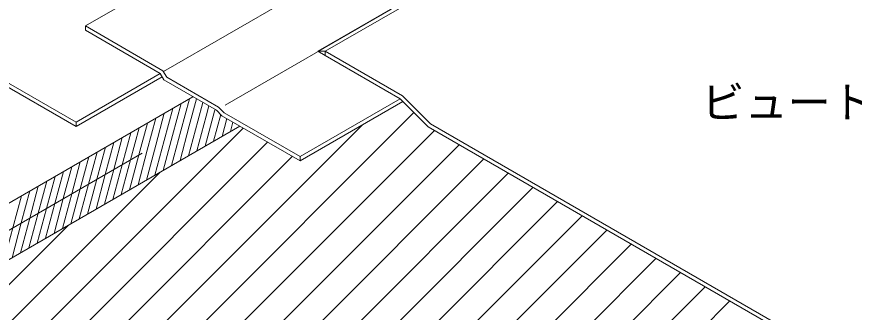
# Model space of a CAD drawing. Units: millimetres, scale not verified. Extents: x -1380 to 1380, y -955 to 955.
# Drawn here: x 71.5 to 459.3, y -238.3 to -101.5 of the extents above; entities that cross this region are included whole.
import ezdxf
from ezdxf.enums import TextEntityAlignment as Align

# ---------------------------------------------------------------- set-up
doc = ezdxf.new("R2010")
doc.units = ezdxf.units.MM
doc.header["$LTSCALE"] = 7
doc.linetypes.add('USER1', pattern=[19.05, 12.7, -6.35])
for name, color, linetype, lineweight in [('0-2_BOUSUI', 1, 'Continuous', 18), ('0-3_MOJI', 7, 'Continuous', 18), ('0-4_HATCH', 9, 'Continuous', 18), ('0-5_KANAMONO', 4, 'Continuous', 18), ('0-6_BUHIN', 7, 'Continuous', 9)]:
    doc.layers.add(name, color=color, linetype=linetype, lineweight=lineweight)
doc.styles.add('ＭＳ ゴシック', font='')
doc.styles.get('ＭＳ ゴシック').set_extended_font_data('MS Gothic')

msp = doc.modelspace()

# ---------------------------------------------------------------- linework, layer by layer
at = {"layer": '0-2_BOUSUI'}
for p, q in [((214.393, -117.522), (337.78, -46.284)), ((103.325, -105.797), (137.966, -85.797)), ((103.325, -107.797), (103.325, -105.797)), ((210.929, -117.522), (214.393, -117.522)), ((214.393, -119.522), (210.929, -117.522)), ((214.393, -117.522), (214.393, -119.522)), ((202.702, -166.272), (249.034, -139.522)), ((202.702, -168.272), (250.302, -140.79)), ((202.702, -168.272), (202.702, -166.272))]:
    msp.add_line(p, q, dxfattribs=at)
for points in [[(210.929, -117.522), (331.718, -47.784), (194.056, 31.694)], [(202.702, -166.272), (167.609, -146.011), (165.011, -143.411), (140.966, -129.529), (139.234, -126.529), (103.325, -105.797)], [(202.702, -168.272), (166.545, -147.397), (163.947, -144.797), (139.698, -130.797), (137.966, -127.797), (103.325, -107.797)], [(690, -397.614), (263.111, -151.149), (250.097, -138.136), (214.393, -117.522)], [(690, -399.614), (262.047, -152.535), (249.034, -139.522), (214.393, -119.522)], [(-131.368, -235.297), (-72.911, -269.047), (153.122, -138.547)], [(-131.368, -235.297), (-142.193, -241.547), (-143.925, -243.647), (-153.018, -248.897), (-72.911, -295.147), (174.772, -152.147)]]:
    msp.add_lwpolyline(points, dxfattribs=at)
at = {"layer": '0-4_HATCH'}
for p, q in [((-106.316, -507.486), (255.341, -145.829)), ((162.671, -159.134), (165.97, -146.821)), ((166.559, -156.889), (168.76, -148.676)), ((170.448, -154.644), (171.607, -150.319)), ((-178.159, -507.486), (176.299, -153.029)), ((-124.277, -507.486), (231.652, -151.557)), ((-88.356, -507.486), (264.931, -154.2)), ((174.336, -152.399), (174.453, -151.963)), ((-160.198, -507.486), (187.686, -159.603)), ((-70.395, -507.486), (276.317, -160.774)), ((-142.237, -507.486), (199.072, -166.177)), ((-52.435, -507.486), (287.704, -167.348)), ((-196.119, -507.486), (137.976, -173.391)), ((-34.474, -507.486), (299.09, -173.922)), ((-16.514, -507.486), (310.477, -180.496)), ((1.447, -507.486), (321.863, -187.07)), ((19.407, -507.486), (333.25, -193.644)), ((-214.08, -507.486), (95.481, -197.926)), ((37.368, -507.486), (344.636, -200.218)), ((55.328, -507.486), (356.023, -206.792)), ((73.289, -507.486), (367.409, -213.366)), ((91.249, -507.486), (378.796, -219.94)), ((109.21, -507.486), (390.182, -226.514)), ((127.17, -507.486), (401.569, -233.088))]:
    msp.add_line(p, q, dxfattribs=at)
for points in [[(143.228, -170.359), (147.539, -154.27), (151.501, -139.482)], [(147.116, -168.114), (151.427, -152.025), (154.782, -139.506)], [(139.339, -172.604), (143.65, -156.515), (147.613, -141.727)], [(151.005, -165.869), (155.316, -149.78), (157.629, -141.149)], [(154.894, -163.624), (159.205, -147.535), (160.475, -142.793)], [(131.562, -177.094), (135.873, -161.005), (139.836, -146.218)], [(135.451, -174.849), (139.762, -158.76), (143.724, -143.973)], [(158.782, -161.379), (163.093, -145.29), (163.322, -144.436)], [(123.785, -181.584), (128.096, -165.495), (132.058, -150.708)], [(127.674, -179.339), (131.985, -163.25), (135.947, -148.463)], [(119.896, -183.829), (124.208, -167.74), (128.17, -152.953)], [(112.119, -188.32), (116.43, -172.231), (120.393, -157.443)], [(116.008, -186.075), (120.319, -169.986), (124.281, -155.198)], [(104.342, -192.81), (108.653, -176.721), (112.616, -161.933)], [(108.231, -190.565), (112.542, -174.476), (116.504, -159.688)], [(96.565, -197.3), (100.876, -181.211), (104.838, -166.423)], [(100.454, -195.055), (104.765, -178.966), (108.727, -164.178)], [(92.677, -199.545), (96.988, -183.456), (100.95, -168.668)], [(84.899, -204.035), (89.21, -187.946), (93.173, -173.158)], [(88.788, -201.79), (93.099, -185.701), (97.061, -170.913)], [(77.122, -208.525), (81.433, -192.436), (85.396, -177.649)], [(81.011, -206.28), (85.322, -190.191), (89.284, -175.403)], [(69.345, -213.015), (73.656, -196.926), (77.618, -182.139)], [(73.234, -210.77), (77.545, -194.681), (81.507, -179.894)], [(65.457, -215.26), (69.768, -199.171), (73.73, -184.384)]]:
    msp.add_lwpolyline(points, dxfattribs=at)
at = {"layer": '0-5_KANAMONO', "linetype": 'USER1'}
msp.add_line((-62.911, -275.773), (292.863, -70.367), dxfattribs=at)
at = {"layer": '0-6_BUHIN', "linetype": 'USER1'}
msp.add_line((139.466, -126.931), (207.248, -87.797), dxfattribs=at)
at = {"layer": '0-6_BUHIN'}
for p, q in [((137.966, -127.797), (98.995, -150.297)), ((138.832, -129.297), (98.995, -152.297))]:
    msp.add_line(p, q, dxfattribs=at)
msp.add_lwpolyline([(98.995, -150.297), (98.995, -152.297), (-11.77, -88.347), (-83.337, -55.291), (-83.509, -53.201), (-11.856, -86.297)], close=True, dxfattribs=at)

# ---------------------------------------------------------------- texts
at = {"layer": '0-3_MOJI', "style": 'ＭＳ ゴシック'}
msp.add_text('ビュートップ', height=14.66, dxfattribs=at).set_placement((388.474, -152.841), align=Align.BOTTOM_LEFT)

doc.saveas('drawing.dxf')
